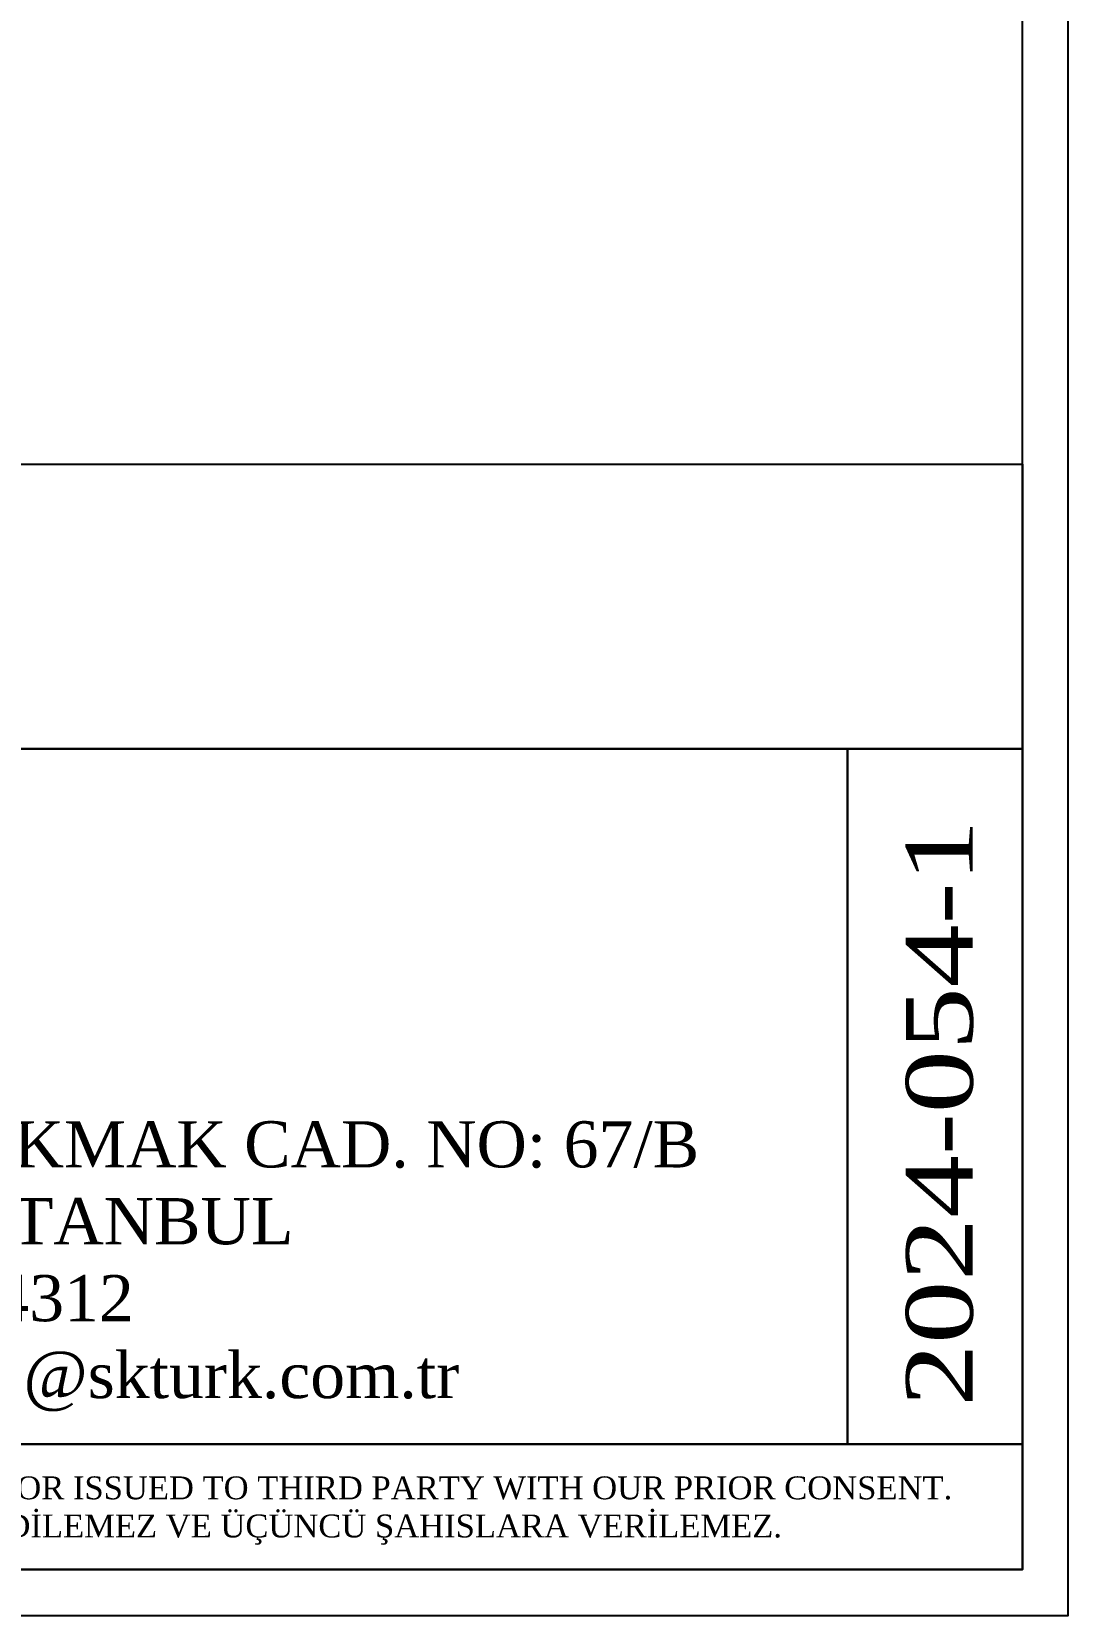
# Model space of a CAD drawing. Header units: centimetres. Extents: x 129504 to 136745, y 33909 to 36322.
# Drawn here: x 136416.2 to 136642.8, y 34737 to 35083.2 of the extents above; entities that cross this region are included whole.
import ezdxf

# ---------------------------------------------------------------- set-up
doc = ezdxf.new("R2010")
doc.units = ezdxf.units.CM
doc.header["$LTSCALE"] = 10
doc.header["$MEASUREMENT"] = 0
doc.layers.add('Sktürk ANTET', color=7, linetype='Continuous')
doc.styles.add('CGOMEGA', font='times.ttf', dxfattribs={"height": 15})

msp = doc.modelspace()

# ---------------------------------------------------------------- linework, layer by layer
msp.add_lwpolyline([(135834.2, 34988.64), (136632.76, 34988.64), (136632.76, 34746.96), (135834.2, 34746.96)], close=True)
at = {"layer": 'Sktürk ANTET'}
for points in [[(134632.76, 34736.96), (136642.76, 34736.96), (136642.76, 36191.96), (134632.76, 36191.96)], [(134642.76, 34746.96), (136632.76, 34746.96), (136632.76, 36181.96), (134642.76, 36181.96)], [(135834.2, 34988.64), (136632.76, 34988.64), (136632.76, 34926.36), (135834.2, 34926.36)], [(136179.29, 34926.36), (136594.48, 34926.36), (136594.48, 34774.38), (136179.29, 34774.38)], [(136594.48, 34926.36), (136632.76, 34926.36), (136632.76, 34774.38), (136594.48, 34774.38)], [(135834.2, 34774.38), (136632.76, 34774.38), (136632.76, 34746.96), (135834.2, 34746.96)]]:
    msp.add_lwpolyline(points, close=True, dxfattribs=at)

# ---------------------------------------------------------------- texts
at = {"layer": 'Sktürk ANTET', "style": 'CGOMEGA', "width": 1.25}
msp.add_text('2024-054-1', height=14.569, rotation=90, dxfattribs=at).set_placement((136621.86, 34782.57))
at = {"layer": 'Sktürk ANTET', "attachment_point": 5, "style": 'CGOMEGA'}
for s, insert, char_height, width in [('{\\fTimes New Roman|b0|i0|c162|p18;ÇAĞLAYAN MAH. FEVZİ ÇAKMAK CAD. NO: 67/B \\PKAĞITHANE/ İSTANBUL\\Pp:0212 909 4312\\Pw: skturk.com.tr | e: info@skturk.com.tr}', (136386.89, 34813.05), 10.0863, 474.4046), ("THIS DRAWING REMAINS THE PROPERTY OF {\\fTimes New Roman|b0|i0|c162|p18;SKTÜRK ENDÜSTRİYEL MUTFAK SAN. VE TİC. LTD. ŞTİ. }AND MAY ONLY BE COPIED COMPLETELY OR PARTY OR ISSUED TO THIRD PARTY WITH OUR PRIOR CONSENT.\\PBU RESİM {\\fTimes New Roman|b0|i0|c162|p18;SKTÜRK ENDÜSTRİYEL MUTFAK SAN. VE TİC. LTD. ŞTİ.'NİN }MALI OLUP YAZILI İZİN OLMADIKÇA KISMEN VEYA TAMAMEN KOPYA EDİLEMEZ VE ÜÇÜNCÜ ŞAHISLARA VERİLEMEZ.", (136238.2, 34759.85), 5, 796.0812)]:
    msp.add_mtext(s, dxfattribs=dict(at, insert=insert, char_height=char_height, width=width))

doc.saveas('drawing.dxf')
